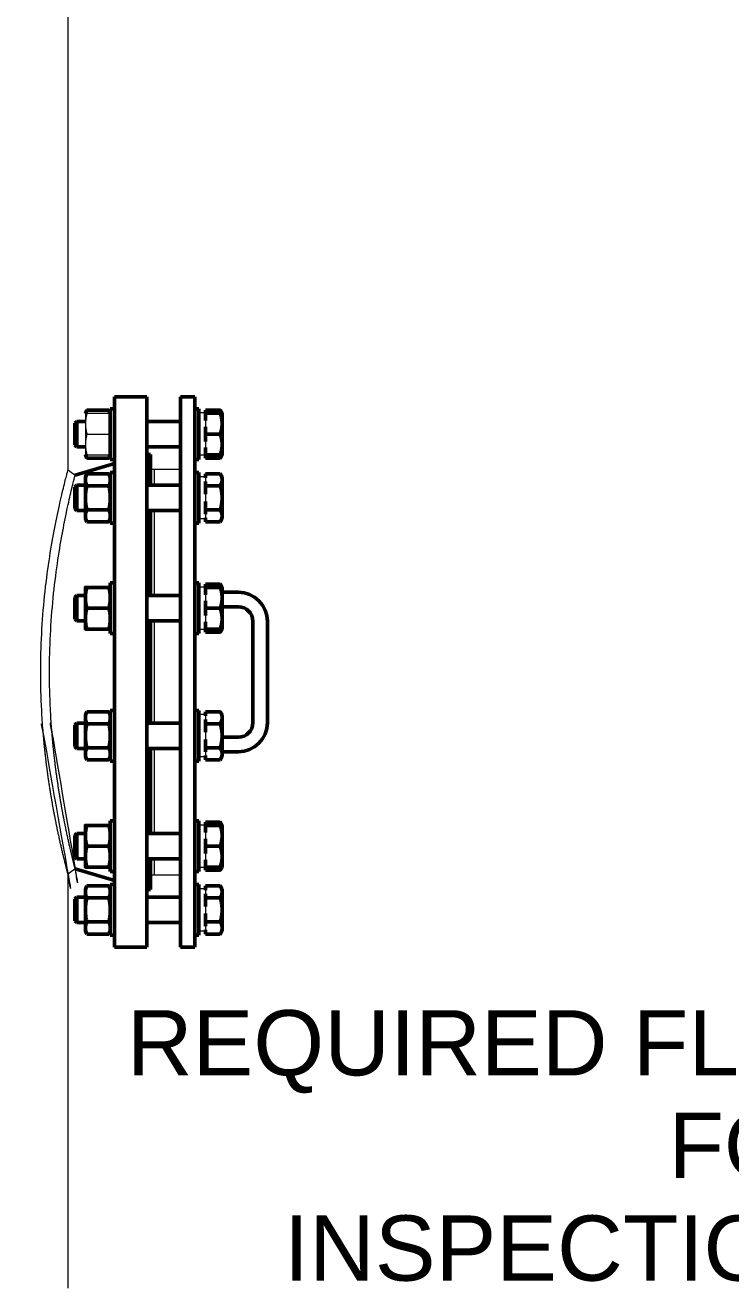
# Model space of a CAD drawing. Header units: inches. Extents: x 19 to 503, y 7 to 322.
# Drawn here: x 126.31 to 150.66, y 74.6 to 118.06 of the extents above; entities that cross this region are included whole.
import ezdxf

# ---------------------------------------------------------------- set-up
doc = ezdxf.new("R2010")
doc.units = ezdxf.units.IN
doc.header["$LTSCALE"] = 15
doc.header["$MEASUREMENT"] = 0
for name, color, linetype, lineweight in [('Dimension (ANSI)', 7, 'Continuous', 25), ('Symbol (ANSI)', 7, 'Continuous', 25), ('Visible (ANSI)', 7, 'Continuous', 50)]:
    doc.layers.add(name, color=color, linetype=linetype, lineweight=lineweight)
doc.styles.add('MEMCOR Medium', font='arial.ttf')
doc.dimstyles.new('Default (ANSI)', dxfattribs={"dimscale": 15, "dimtxt": 0.1500000059604645, "dimasz": 0.09842519462108612, "dimexe": 0.125, "dimexo": 0.0625, "dimgap": 0.03149606299212598, "dimtad": 0, "dimtih": 1, "dimtoh": 1, "dimdec": 4, "dimrnd": 1e-08, "dimzin": 3, "dimdsep": 46, "dimlunit": 5, "dimtxsty": 'MEMCOR Medium', "dimcen": 0.09, "dimdle": 0.3937007874015748, "dimclrd": 256, "dimclre": 256, "dimclrt": 256, "dimadec": 0, "dimazin": 1, "dimtfac": 0.800000011920929, "dimtofl": 0, "dimtmove": 0, "dimatfit": 3, "dimfxl": 1, "dimfrac": 1, "dimtolj": 1, "dimtzin": 4, "dimlwd": -1, "dimlwe": -1, "dimarcsym": 0})
doc.dimstyles.new('Default (ANSI)$7', dxfattribs={"dimscale": 15, "dimtxt": 0.1500000059604645, "dimasz": 0.09842519462108612, "dimexe": 0.125, "dimexo": 0.0625, "dimgap": 0.03149606299212598, "dimtad": 0, "dimtih": 1, "dimtoh": 1, "dimdec": 4, "dimrnd": 1e-08, "dimzin": 3, "dimdsep": 46, "dimlunit": 5, "dimtxsty": 'MEMCOR Medium', "dimcen": 0.09, "dimdle": 0.3937007874015748, "dimclrd": 256, "dimclre": 256, "dimclrt": 256, "dimadec": 0, "dimazin": 1, "dimtfac": 0.800000011920929, "dimtofl": 0, "dimtmove": 0, "dimatfit": 3, "dimfxl": 1, "dimfrac": 1, "dimtolj": 1, "dimtzin": 4, "dimlwd": -1, "dimlwe": -1, "dimarcsym": 0})

# ---------------------------------------------------------------- blocks, each defined once
blk = doc.blocks.new('*D19')
at = {"layer": 'Defpoints', "color": 0, "transparency": 16777216}
for p in [(76.50376917354198, 130.1237003961341), (130.5735439882424, 130.1237003961341), (130.5735439882424, 121.8160703485329)]:
    blk.add_point(p, dxfattribs=at)
at = {"layer": 'Dimension (ANSI)', "transparency": 16777216}
for p, q in [((76.50376917354198, 129.1862003961341), (76.50376917354198, 119.9410703485329)), ((130.5735439882424, 129.1862003961341), (130.5735439882424, 119.9410703485329)), ((76.50376917354198, 121.8160703485329), (68.28911254811369, 121.8160703485329)), ((129.0971660689261, 121.8160703485329), (77.98014709285827, 121.8160703485329))]:
    blk.add_line(p, q, dxfattribs=at)
for points in [[(77.98014709285827, 122.0621333350856), (77.98014709285827, 121.5700073619802), (76.50376917354198, 121.8160703485329)], [(129.0971660689261, 122.0621333350856), (129.0971660689261, 121.5700073619802), (130.5735439882424, 121.8160703485329)]]:
    blk.add_solid(points, dxfattribs=at)
at = {"layer": 'Dimension (ANSI)', "transparency": 16777216, "char_height": 2.250000089406967, "attachment_point": 5, "style": 'MEMCOR Medium'}
for s, insert in [('\\A1; 54{\\H0.8x;\\S1#16;} in', (59.29015347945332, 124.1304111044753)), ('\\A1;[1373.4 mm]', (59.29015347945332, 119.9016955043999))]:
    blk.add_mtext(s, dxfattribs=dict(at, insert=insert))

msp = doc.modelspace()

# ---------------------------------------------------------------- linework, layer by layer
at = {"layer": 'Visible (ANSI)', "linetype": 'Continuous', "lineweight": 18}
for p, q in [((127.7883635248978, 102.7164169599067), (127.7883635248978, 123.7470320572747)), ((128.3890315808969, 104.6730699195911), (128.3890315808967, 104.313569919591)), ((128.3890315808967, 104.313569919591), (128.3890315808967, 103.5945699195911)), ((128.4408988358032, 104.6730699195911), (129.1961643259903, 104.6730699195911)), ((132.5282815808969, 104.6835699195911), (132.3092815808969, 104.6835699195911)), ((132.5282815808969, 104.6835699195911), (132.5282815808968, 104.6728199195911)), ((132.5282815808967, 104.4215028467644), (132.5282815808966, 104.2053869924177)), ((128.440898835803, 103.9540699195911), (129.1961643259902, 103.9540699195911)), ((128.3890315808967, 103.5945699195911), (128.3890315808969, 103.2350699195911)), ((132.5282815808967, 103.7027528467644), (132.5282815808967, 103.4866369924177)), ((128.4408988358032, 103.2350699195911), (129.1961643259903, 103.2350699195911)), ((132.5282815808969, 103.2245699195911), (132.3092815808969, 103.2245699195911)), ((132.5282815808968, 103.2353199195911), (132.5282815808969, 103.2245699195911)), ((130.6386565808975, 102.7437003961341), (130.7686565808975, 102.7437003961341)), ((130.7686565808967, 102.1916080362197), (130.7686565808975, 102.7437003961341)), ((130.7686565808967, 102.1916080362197), (130.7686565808975, 102.7437003961341)), ((130.7686565808975, 102.7437003961341), (131.6686565808975, 102.7437003961341)), ((132.5282815808957, 102.4836080362196), (132.3092815808957, 102.4836080362196)), ((132.5282815808957, 102.4389510685313), (132.5282815808956, 102.3141765218481)), ((132.5282815808955, 101.8788825829029), (132.5282815808955, 101.6293334895364)), ((130.7686565808956, 98.38116227950549), (130.7686565808963, 101.3166080362197)), ((130.7686565808956, 98.38116227950552), (130.7686565808963, 101.3166080362197)), ((132.5282815808957, 101.0246080362197), (132.3092815808957, 101.0246080362197)), ((132.5282815808956, 101.1940395505912), (132.5282815808957, 101.069265003908)), ((132.5282815808951, 98.67316227950548), (132.3092815808951, 98.67316227950548)), ((132.5282815808951, 98.67316227950548), (132.5282815808951, 98.66241227950547)), ((132.5282815808949, 98.41109520667882), (132.5282815808949, 98.19497935233215)), ((130.7686565808955, 93.9812385127627), (130.7686565808955, 97.5061622795055)), ((130.7686565808955, 93.9812385127627), (130.7686565808955, 97.5061622795055)), ((132.5282815808949, 97.69234520667884), (132.5282815808949, 97.47622935233215)), ((132.5282815808951, 97.2141622795055), (132.3092815808951, 97.2141622795055)), ((132.5282815808951, 97.2249122795055), (132.5282815808951, 97.2141622795055)), ((132.5282815808951, 94.27323851276269), (132.3092815808951, 94.27323851276269)), ((132.528281580895, 94.22858154507435), (132.5282815808949, 94.10380699839116)), ((132.5282815808949, 93.66851305944589), (132.5282815808949, 93.4189639660795)), ((130.7686565808963, 90.17079275604854), (130.7686565808956, 93.1062385127627)), ((130.7686565808963, 90.17079275604854), (130.7686565808956, 93.10623851276272)), ((132.5282815808951, 92.81423851276271), (132.3092815808951, 92.81423851276271)), ((132.528281580895, 92.98367002713424), (132.528281580895, 92.85889548045103)), ((132.5282815808957, 90.46279275604853), (132.3092815808957, 90.46279275604853)), ((132.5282815808957, 90.46279275604853), (132.5282815808957, 90.45204275604853)), ((132.5282815808956, 90.20072568322188), (132.5282815808955, 89.9846098288752)), ((130.7686565808975, 88.74370039613409), (130.7686565808967, 89.29579275604853)), ((130.7686565808975, 88.7437003961341), (130.7686565808967, 89.29579275604853)), ((132.5282815808955, 89.48197568322188), (132.5282815808956, 89.2658598288752)), ((127.7883635248978, 74.48751712508137), (127.7883635248978, 88.77098383236151)), ((130.6386565808975, 88.74370039613412), (130.7686565808975, 88.74370039613412)), ((130.7686565808975, 88.74370039613412), (131.6686565808975, 88.74370039613412)), ((132.5282815808957, 89.00379275604854), (132.3092815808957, 89.00379275604854)), ((132.5282815808957, 89.01454275604854), (132.5282815808957, 89.00379275604853)), ((132.5282815808969, 88.26283087267714), (132.4645329207089, 88.26283087267714)), ((132.5282815808968, 88.21817390498882), (132.5282815808967, 88.0933993583056)), ((132.5282815808966, 87.65810541936035), (132.5282815808966, 87.40855632599394)), ((132.5282815808967, 86.97326238704869), (132.5282815808968, 86.84848784036548)), ((132.5282815808969, 86.80383087267715), (132.3092815808969, 86.80383087267715))]:
    msp.add_line(p, q, dxfattribs=at)
at = {"layer": 'Visible (ANSI)'}
for p, q in [((129.3886565808975, 86.2437003961341), (129.3886565808975, 105.2437003961341)), ((129.3886565808975, 105.2437003961341), (130.5136565808975, 105.2437003961341)), ((130.5136565808975, 86.2437003961341), (130.5136565808975, 105.2437003961341)), ((131.6686565808975, 105.243700396134), (131.6686565808975, 86.24370039613423)), ((132.1686565808975, 105.243700396134), (131.6686565808975, 105.243700396134)), ((132.1686565808975, 86.24370039613423), (132.1686565808975, 105.243700396134)), ((128.3890315808982, 104.6730699195911), (128.4408988358046, 104.7842996066858)), ((128.4408988358046, 104.7842996066858), (129.1961643259917, 104.7842996066858)), ((129.2480315808982, 104.6730699195911), (129.1961643259917, 104.7842996066858)), ((129.2480315808969, 104.829069919591), (129.2480315808969, 103.0790699195911)), ((129.3886565808968, 104.829069919591), (129.2480315808968, 104.829069919591)), ((132.3092815808969, 104.829069919591), (132.1686565808969, 104.829069919591)), ((132.3092815808969, 103.0790699195911), (132.3092815808969, 104.829069919591)), ((132.5282815808981, 104.6835699195911), (132.5282815808982, 104.7840109315512)), ((132.5282815808982, 104.7840109315512), (133.0422104202115, 104.7840109315512)), ((133.1064065808982, 104.6728199195911), (133.0422104202115, 104.7840109315512)), ((128.0282815808969, 104.3254199195911), (128.0944355179047, 104.3915699195911)), ((128.0282815808969, 103.5827199195911), (128.0282815808969, 104.3254199195911)), ((128.0944355179047, 104.3915699195911), (128.0944355179047, 103.5165699195911)), ((128.3890315808969, 104.3915699195911), (128.0944355179047, 104.3915699195911)), ((131.6686565808969, 104.3915699195911), (130.5136565808968, 104.3915699195911)), ((132.5282815808967, 104.4215028467644), (132.5282815808967, 104.6728199195911)), ((132.5282815808967, 104.672819919591), (133.0422104202101, 104.672819919591)), ((133.1064065808967, 104.313444919591), (133.1064065808969, 104.6728199195911)), ((133.1064065808967, 103.5946949195911), (133.1064065808967, 104.313444919591)), ((132.5282815808966, 103.9540699195911), (132.5282815808966, 104.2053869924177)), ((132.5282815808966, 103.7027528467644), (132.5282815808966, 103.9540699195911)), ((132.5282815808966, 103.9540699195911), (133.04221042021, 103.9540699195911)), ((128.0282815808969, 103.5827199195911), (128.0944355179047, 103.5165699195911)), ((128.3890315808969, 103.5165699195911), (128.0944355179047, 103.5165699195911)), ((131.6686565808969, 103.5165699195911), (130.5136565808968, 103.5165699195911)), ((132.5282815808967, 103.2353199195911), (132.5282815808967, 103.4866369924177)), ((133.1064065808969, 103.2353199195911), (133.1064065808967, 103.5946949195911)), ((128.3890315808982, 103.2350699195911), (128.4408988358046, 103.1238402324964)), ((128.4408988358046, 103.1238402324964), (129.1961643259917, 103.1238402324964)), ((129.2480315808982, 103.2350699195911), (129.1961643259917, 103.1238402324964)), ((129.3886565808968, 103.0790699195911), (129.2480315808968, 103.0790699195911)), ((130.5136565808975, 103.2437003961341), (130.6386565808975, 103.2437003961341)), ((130.6386565808964, 102.1916080362197), (130.6386565808975, 103.2437003961341)), ((132.3092815808969, 103.0790699195911), (132.1686565808969, 103.0790699195911)), ((132.5282815808967, 103.2353199195911), (133.0422104202101, 103.2353199195911)), ((132.5282815808982, 103.124128907631), (132.5282815808981, 103.2245699195911)), ((132.5282815808982, 103.124128907631), (133.0422104202115, 103.124128907631)), ((133.1064065808982, 103.2353199195911), (133.0422104202115, 103.124128907631)), ((128.0347154117641, 102.5324414678273), (129.3886565808975, 102.9337003961341)), ((128.3890315808957, 102.4731080362197), (128.4408988358022, 102.5843377233143)), ((128.4408988358022, 102.5843377233143), (129.1961643259893, 102.5843377233143)), ((129.2480315808957, 102.4731080362197), (129.1961643259893, 102.5843377233143)), ((129.2480315808957, 102.6291080362196), (129.2480315808957, 100.8791080362197)), ((129.3886565808957, 102.6291080362196), (129.2480315808957, 102.6291080362196)), ((132.3092815808957, 102.6291080362196), (132.1686565808957, 102.6291080362196)), ((132.3092815808957, 100.8791080362197), (132.3092815808957, 102.6291080362196)), ((132.5282815808957, 102.4389510685313), (132.5282815808957, 102.5840490481798)), ((132.5282815808957, 102.5840490481797), (133.0422104202091, 102.5840490481797)), ((133.1064065808957, 102.4728580362197), (133.0422104202091, 102.5840490481798)), ((128.0282815808957, 102.1254580362197), (128.0944355179036, 102.1916080362197)), ((128.0944355179036, 102.1916080362197), (128.0944355179036, 101.3166080362196)), ((128.3890315808957, 102.1916080362197), (128.0944355179036, 102.1916080362197)), ((128.3890315808957, 102.4731080362197), (128.3890315808956, 102.3767803015407)), ((128.3890315808956, 102.3767803015407), (128.3890315808955, 101.7541080362197)), ((128.440898835802, 102.169222879767), (129.1961643259891, 102.169222879767)), ((131.6686565808957, 102.1916080362197), (130.5136565808957, 102.1916080362197)), ((132.5282815808955, 102.1690785421997), (132.5282815808956, 102.3141765218481)), ((132.5282815808955, 101.8788825829029), (132.5282815808955, 102.1690785421997)), ((132.5282815808955, 102.1690785421997), (133.0422104202089, 102.1690785421997)), ((133.1064065808956, 102.3765637951897), (133.1064065808957, 102.4728580362197)), ((133.1064065808955, 101.7541080362197), (133.1064065808956, 102.3765637951897)), ((128.0282815808957, 101.3827580362197), (128.0282815808957, 102.1254580362197)), ((128.3890315808955, 101.7541080362197), (128.3890315808956, 101.1314357708986)), ((133.1064065808956, 101.1316522772496), (133.1064065808955, 101.7541080362197)), ((128.0282815808957, 101.3827580362197), (128.0944355179036, 101.3166080362196)), ((128.3890315808957, 101.3166080362196), (128.0944355179036, 101.3166080362196)), ((128.440898835802, 101.3389931926723), (129.1961643259891, 101.3389931926723)), ((131.6686565808957, 101.3166080362196), (130.5136565808957, 101.3166080362196)), ((130.6386565808954, 98.38116227950549), (130.638656580896, 101.3166080362196)), ((132.5282815808955, 101.3391375302396), (132.5282815808955, 101.6293334895364)), ((132.5282815808956, 101.1940395505912), (132.5282815808955, 101.3391375302396)), ((132.5282815808955, 101.3391375302396), (133.0422104202089, 101.3391375302396)), ((128.3890315808956, 101.1314357708986), (128.3890315808957, 101.0351080362197)), ((128.3890315808957, 101.0351080362197), (128.4408988358022, 100.923878349125)), ((128.4408988358022, 100.923878349125), (129.1961643259893, 100.923878349125)), ((129.2480315808957, 101.0351080362197), (129.1961643259893, 100.923878349125)), ((129.3886565808957, 100.8791080362197), (129.2480315808957, 100.8791080362197)), ((132.3092815808957, 100.8791080362197), (132.1686565808957, 100.8791080362197)), ((132.5282815808957, 100.9241670242596), (132.5282815808957, 101.069265003908)), ((132.5282815808957, 100.9241670242596), (133.0422104202091, 100.9241670242596)), ((133.1064065808957, 101.0353580362196), (133.0422104202091, 100.9241670242596)), ((133.1064065808957, 101.0353580362196), (133.1064065808956, 101.1316522772496)), ((128.3890315808951, 98.6626622795055), (128.3890315808949, 98.30316227950549)), ((128.4408988358014, 98.6626622795055), (129.1961643259885, 98.6626622795055)), ((129.2480315808951, 98.81866227950547), (129.2480315808951, 97.0686622795055)), ((129.3886565808951, 98.81866227950547), (129.2480315808951, 98.81866227950547)), ((132.3092815808951, 98.81866227950547), (132.1686565808951, 98.81866227950547)), ((132.3092815808951, 97.0686622795055), (132.3092815808951, 98.81866227950547)), ((132.5282815808999, 98.67316227950548), (132.5282815808999, 98.77360329146556)), ((132.5282815808999, 98.77360329146558), (133.0422104202133, 98.77360329146558)), ((132.5282815808949, 98.41109520667882), (132.528281580895, 98.66241227950547)), ((132.528281580895, 98.66241227950547), (133.0422104202083, 98.66241227950547)), ((133.1064065808999, 98.66241227950549), (133.0422104202133, 98.77360329146558)), ((133.1064065808949, 98.30303727950547), (133.1064065808951, 98.66241227950549)), ((128.0282815808951, 98.31501227950548), (128.094435517903, 98.38116227950549)), ((128.0282815808951, 97.5723122795055), (128.0282815808951, 98.31501227950548)), ((128.094435517903, 98.38116227950549), (128.094435517903, 97.50616227950549)), ((128.3890315808951, 98.38116227950549), (128.094435517903, 98.38116227950549)), ((128.3890315808949, 98.30316227950549), (128.3890315808949, 97.58416227950549)), ((131.6686565808951, 98.38116227950549), (130.5136565808951, 98.38116227950549)), ((133.106406580896, 98.49370039613406), (133.6686565808961, 98.49370039613406)), ((133.1064065808949, 97.5842872795055), (133.1064065808949, 98.30303727950547)), ((128.4408988358013, 97.94366227950549), (129.1961643259884, 97.94366227950549)), ((132.5282815808948, 97.94366227950549), (132.5282815808949, 98.19497935233215)), ((132.5282815808949, 97.69234520667882), (132.5282815808948, 97.94366227950549)), ((132.5282815808948, 97.94366227950549), (133.0422104202082, 97.94366227950549)), ((133.106406580896, 97.99370039613409), (133.6686565808961, 97.99370039613409)), ((128.0282815808951, 97.5723122795055), (128.094435517903, 97.50616227950549)), ((128.3890315808951, 97.50616227950549), (128.094435517903, 97.50616227950549)), ((128.3890315808949, 97.58416227950549), (128.3890315808951, 97.22466227950548)), ((131.6686565808951, 97.50616227950549), (130.5136565808951, 97.50616227950549)), ((130.6386565808953, 93.9812385127627), (130.6386565808953, 97.5061622795055)), ((132.528281580895, 97.22491227950549), (132.5282815808949, 97.47622935233215)), ((133.1064065808951, 97.22491227950549), (133.1064065808949, 97.5842872795055)), ((134.168656580896, 97.49370039613409), (134.168656580896, 93.99370039613413)), ((134.6686565808961, 97.49370039613409), (134.6686565808961, 93.99370039613413)), ((128.4408988358014, 97.22466227950548), (129.1961643259885, 97.22466227950548)), ((129.3886565808951, 97.0686622795055), (129.2480315808951, 97.0686622795055)), ((132.3092815808951, 97.0686622795055), (132.1686565808951, 97.0686622795055)), ((132.528281580895, 97.22491227950549), (133.0422104202083, 97.22491227950549)), ((132.5282815808999, 97.1137212675454), (132.5282815808999, 97.21416227950547)), ((132.5282815808999, 97.1137212675454), (133.0422104202133, 97.11372126754542)), ((133.1064065808999, 97.22491227950549), (133.0422104202133, 97.11372126754542)), ((128.3890315808951, 94.26273851276271), (128.4408988358015, 94.37396819985737)), ((128.4408988358015, 94.37396819985737), (129.1961643259886, 94.37396819985737)), ((129.2480315808951, 94.26273851276271), (129.1961643259886, 94.37396819985737)), ((129.2480315808951, 94.4187385127627), (129.2480315808951, 92.6687385127627)), ((129.3886565808951, 94.4187385127627), (129.2480315808951, 94.4187385127627)), ((132.3092815808951, 94.4187385127627), (132.1686565808951, 94.4187385127627)), ((132.3092815808951, 92.6687385127627), (132.3092815808951, 94.4187385127627)), ((132.528281580895, 94.22858154507435), (132.5282815808951, 94.37367952472277)), ((132.5282815808951, 94.37367952472277), (133.0422104202085, 94.37367952472277)), ((133.1064065808951, 94.26248851276269), (133.0422104202085, 94.37367952472277)), ((128.0282815808951, 93.9150885127627), (128.094435517903, 93.98123851276269)), ((128.0282815808951, 93.1723885127627), (128.0282815808951, 93.9150885127627)), ((128.094435517903, 93.98123851276269), (128.094435517903, 93.1062385127627)), ((128.3890315808951, 93.98123851276269), (128.094435517903, 93.98123851276269)), ((128.3890315808951, 94.2627385127627), (128.389031580895, 94.1664107780837)), ((128.389031580895, 94.1664107780837), (128.3890315808949, 93.5437385127627)), ((128.4408988358013, 93.95885335631004), (129.1961643259884, 93.95885335631004)), ((131.6686565808951, 93.98123851276269), (130.5136565808951, 93.98123851276269)), ((132.5282815808949, 93.95870901874274), (132.5282815808949, 94.10380699839116)), ((132.5282815808949, 93.66851305944589), (132.5282815808949, 93.95870901874274)), ((132.5282815808949, 93.95870901874274), (133.0422104202082, 93.95870901874274)), ((133.106406580895, 94.16619427173276), (133.1064065808951, 94.26248851276269)), ((133.1064065808949, 93.5437385127627), (133.106406580895, 94.16619427173276)), ((128.3890315808949, 93.5437385127627), (128.389031580895, 92.9210662474417)), ((133.106406580895, 92.92128275379264), (133.1064065808949, 93.5437385127627)), ((133.6686565808961, 93.49370039613413), (133.106406580896, 93.49370039613413)), ((128.0282815808951, 93.1723885127627), (128.094435517903, 93.1062385127627)), ((128.3890315808951, 93.1062385127627), (128.094435517903, 93.1062385127627)), ((128.4408988358013, 93.12862366921536), (129.1961643259884, 93.12862366921536)), ((131.6686565808951, 93.1062385127627), (130.5136565808951, 93.1062385127627)), ((130.638656580896, 90.17079275604853), (130.6386565808954, 93.1062385127627)), ((132.5282815808949, 93.12876800678265), (132.5282815808949, 93.4189639660795)), ((132.5282815808949, 92.98367002713424), (132.5282815808949, 93.12876800678265)), ((132.5282815808949, 93.12876800678265), (133.0422104202082, 93.12876800678265)), ((128.389031580895, 92.9210662474417), (128.3890315808951, 92.8247385127627)), ((128.3890315808951, 92.8247385127627), (128.4408988358015, 92.71350882566801)), ((128.4408988358015, 92.71350882566801), (129.1961643259886, 92.71350882566801)), ((129.2480315808951, 92.82473851276269), (129.1961643259886, 92.71350882566801)), ((129.3886565808951, 92.6687385127627), (129.2480315808951, 92.6687385127627)), ((132.3092815808951, 92.6687385127627), (132.1686565808951, 92.6687385127627)), ((132.5282815808951, 92.71379750080261), (132.528281580895, 92.85889548045104)), ((132.5282815808951, 92.71379750080261), (133.0422104202085, 92.71379750080261)), ((133.1064065808951, 92.8249885127627), (133.0422104202085, 92.71379750080261)), ((133.668656580896, 92.99370039613413), (133.106406580896, 92.99370039613413)), ((133.1064065808951, 92.8249885127627), (133.106406580895, 92.92128275379264)), ((128.3890315808957, 90.45229275604851), (128.3890315808955, 90.09279275604852)), ((128.440898835802, 90.45229275604851), (129.1961643259892, 90.45229275604851)), ((129.2480315808957, 90.60829275604851), (129.2480315808957, 88.85829275604853)), ((129.3886565808957, 90.60829275604851), (129.2480315808957, 90.60829275604851)), ((132.3092815808957, 90.60829275604851), (132.1686565808957, 90.60829275604851)), ((132.3092815808957, 88.85829275604853), (132.3092815808957, 90.60829275604853)), ((132.5282815808993, 90.46279275604853), (132.5282815808993, 90.56323376800862)), ((132.5282815808993, 90.56323376800862), (133.0422104202127, 90.56323376800862)), ((132.5282815808956, 90.20072568322188), (132.5282815808956, 90.45204275604853)), ((132.5282815808956, 90.45204275604853), (133.042210420209, 90.45204275604853)), ((133.1064065808993, 90.45204275604853), (133.0422104202127, 90.56323376800862)), ((133.1064065808955, 90.09266775604853), (133.1064065808957, 90.45204275604853)), ((128.0282815808957, 90.10464275604853), (128.0944355179036, 90.17079275604853)), ((128.0282815808957, 89.36194275604853), (128.0282815808957, 90.10464275604853)), ((128.0944355179036, 90.17079275604853), (128.0944355179036, 89.29579275604854)), ((128.3890315808957, 90.17079275604853), (128.0944355179036, 90.17079275604853)), ((128.3890315808956, 90.09279275604852), (128.3890315808955, 89.37379275604852)), ((131.6686565808957, 90.17079275604853), (130.5136565808957, 90.17079275604853)), ((132.5282815808955, 89.73329275604853), (132.5282815808955, 89.9846098288752)), ((133.1064065808956, 89.37391775604853), (133.1064065808955, 90.09266775604853)), ((128.4408988358019, 89.73329275604853), (129.196164325989, 89.73329275604853)), ((132.5282815808955, 89.48197568322188), (132.5282815808955, 89.73329275604853)), ((132.5282815808955, 89.73329275604853), (133.0422104202089, 89.73329275604853)), ((128.0282815808957, 89.36194275604853), (128.0944355179036, 89.29579275604854)), ((128.3890315808957, 89.29579275604854), (128.0944355179036, 89.29579275604854)), ((128.3890315808955, 89.37379275604852), (128.3890315808957, 89.01429275604853)), ((131.6686565808957, 89.29579275604854), (130.5136565808957, 89.29579275604854)), ((130.6386565808975, 88.2437003961341), (130.6386565808964, 89.29579275604854)), ((132.5282815808956, 89.01454275604854), (132.5282815808956, 89.2658598288752)), ((133.1064065808957, 89.01454275604854), (133.1064065808955, 89.37391775604853)), ((128.0347154117641, 88.95495932444092), (129.3886565808975, 88.5537003961341)), ((128.440898835802, 89.01429275604853), (129.1961643259892, 89.01429275604853)), ((129.3886565808957, 88.85829275604853), (129.2480315808957, 88.85829275604853)), ((132.3092815808957, 88.85829275604853), (132.1686565808957, 88.85829275604853)), ((132.5282815808956, 89.01454275604854), (133.042210420209, 89.01454275604854)), ((132.5282815808993, 88.90335174408845), (132.5282815808993, 89.00379275604853)), ((132.5282815808993, 88.90335174408845), (133.0422104202127, 88.90335174408845)), ((133.1064065808993, 89.01454275604854), (133.0422104202127, 88.90335174408845)), ((128.3890315808969, 88.25233087267712), (128.4408988358033, 88.36356055977181)), ((128.3890315808969, 88.25233087267713), (128.3890315808968, 88.15600313799813)), ((128.4408988358033, 88.36356055977181), (129.1961643259904, 88.36356055977181)), ((129.2480315808969, 88.25233087267713), (129.1961643259904, 88.36356055977181)), ((129.2480315808969, 88.40833087267713), (129.2480315808969, 86.65833087267713)), ((129.3886565808969, 88.40833087267713), (129.2480315808969, 88.40833087267713)), ((130.5136565808975, 88.2437003961341), (130.6386565808975, 88.2437003961341)), ((132.3092815808969, 88.40833087267714), (132.1686565808969, 88.40833087267714)), ((132.3092815808969, 86.65833087267714), (132.3092815808969, 88.40833087267714)), ((132.5282815808968, 88.21817390498882), (132.5282815808969, 88.36327188463723)), ((132.5282815808969, 88.36327188463723), (133.0422104202102, 88.36327188463723)), ((133.1064065808969, 88.25208087267714), (133.0422104202102, 88.36327188463723)), ((133.1064065808968, 88.1557866316472), (133.1064065808969, 88.25208087267714)), ((128.0282815808969, 87.90468087267715), (128.0944355179047, 87.97083087267714)), ((128.0282815808969, 87.16198087267715), (128.0282815808969, 87.90468087267715)), ((128.0944355179047, 87.97083087267714), (128.0944355179047, 87.09583087267715)), ((128.3890315808969, 87.97083087267714), (128.0944355179047, 87.97083087267714)), ((128.3890315808968, 88.15600313799813), (128.3890315808967, 87.53333087267713)), ((128.4408988358031, 87.94844571622447), (129.1961643259902, 87.94844571622447)), ((131.6686565808969, 87.97083087267714), (130.5136565808968, 87.97083087267714)), ((132.5282815808966, 87.94830137865718), (132.5282815808967, 88.0933993583056)), ((132.5282815808966, 87.65810541936035), (132.5282815808966, 87.94830137865718)), ((132.5282815808966, 87.94830137865718), (133.04221042021, 87.94830137865718)), ((133.1064065808966, 87.53333087267714), (133.1064065808968, 88.1557866316472)), ((128.3890315808966, 87.53333087267713), (128.3890315808968, 86.91065860735613)), ((132.5282815808966, 87.1183603666971), (132.5282815808966, 87.40855632599394)), ((133.1064065808968, 86.91087511370709), (133.1064065808966, 87.53333087267714)), ((128.0282815808969, 87.16198087267715), (128.0944355179047, 87.09583087267715)), ((128.3890315808969, 87.09583087267715), (128.0944355179047, 87.09583087267715)), ((128.4408988358031, 87.11821602912978), (129.1961643259902, 87.11821602912978)), ((131.6686565808969, 87.09583087267715), (130.5136565808968, 87.09583087267715)), ((132.5282815808967, 86.97326238704869), (132.5282815808966, 87.1183603666971)), ((132.5282815808966, 87.1183603666971), (133.04221042021, 87.1183603666971)), ((128.3890315808968, 86.91065860735613), (128.3890315808969, 86.81433087267713)), ((128.3890315808969, 86.81433087267713), (128.4408988358033, 86.70310118558244)), ((128.4408988358033, 86.70310118558244), (129.1961643259904, 86.70310118558244)), ((129.2480315808969, 86.81433087267712), (129.1961643259904, 86.70310118558244)), ((129.3886565808969, 86.65833087267713), (129.2480315808969, 86.65833087267713)), ((132.3092815808969, 86.65833087267714), (132.1686565808969, 86.65833087267714)), ((132.5282815808969, 86.70338986071707), (132.5282815808968, 86.84848784036548)), ((132.5282815808969, 86.70338986071707), (133.0422104202102, 86.70338986071707)), ((133.1064065808969, 86.81458087267715), (133.0422104202102, 86.70338986071707)), ((133.1064065808969, 86.81458087267715), (133.1064065808968, 86.91087511370708)), ((129.3886565808975, 86.2437003961341), (130.5136565808975, 86.2437003961341)), ((132.1686565808975, 86.24370039613423), (131.6686565808975, 86.24370039613423))]:
    msp.add_line(p, q, dxfattribs=at)
for centre, radius, start, end in [((133.6686565808961, 97.49370039613409), 0.9999999999999996, 0, 90), ((133.6686565808961, 97.49370039613409), 0.4999999999999998, 0, 90), ((133.6686565808961, 93.99370039613412), 0.9999999999999974, 270, 0), ((133.6686565808961, 93.99370039613412), 0.4999999999999977, 270, 0)]:
    msp.add_arc(centre, radius, start, end, dxfattribs=at)
at = {"layer": 'Visible (ANSI)', "linetype": 'Continuous', "lineweight": 18}
msp.add_ellipse((132.4645329207089, 87.53333087267714), major_axis=(-4.137200087411331, -3.3294373440119e-15), ratio=0.1763269807084549, start_param=4.712388980384684, end_param=4.749923495653253, dxfattribs=at)
at = {"layer": 'Visible (ANSI)'}
for points, weights in [([(128.4408988358046, 104.7842996066858), (128.4135509892951, 104.7256519605852), (128.4008588095595, 104.6730699195911)], [1, 1.019659563749201, 1.0189529053204]), ([(129.2362043522367, 104.6730699195911), (129.2235121725012, 104.7256519605852), (129.1961643259917, 104.7842996066858)], [1.018952905320398, 1.019659563749199, 1]), ([(133.0917680064643, 104.672819919591), (133.0760588810973, 104.7253836775389), (133.0422104202115, 104.7840109315512)], [1.023854694084884, 1.027216582859178, 1.010018749357402]), ([(133.0422104202101, 104.6728199195911), (133.1064065808968, 104.6728199195911), (133.1064065808969, 104.6728199195911)], [1.010018749357402, 1.043141395740174, 1]), ([(133.1064065808967, 104.313444919591), (133.1064065808967, 104.4802314375312), (133.0422104202101, 104.6728199195911)], [1, 1.043141395740174, 1.010018749357402]), ([(133.04221042021, 103.9540699195911), (133.1064065808966, 104.1466584016509), (133.1064065808967, 104.313444919591)], [1.010018749357404, 1.043141395740182, 1]), ([(133.1064065808967, 103.5946949195911), (133.1064065808966, 103.7614814375312), (133.04221042021, 103.9540699195911)], [1, 1.043141395740166, 1.010018749357401]), ([(133.0422104202101, 103.2353199195911), (133.1064065808967, 103.4279084016509), (133.1064065808967, 103.5946949195911)], [1.010018749357404, 1.043141395740184, 1]), ([(128.4008588095595, 103.2350699195911), (128.4135509892951, 103.1824878785969), (128.4408988358046, 103.1238402324964)], [1.018952905320409, 1.01965956374921, 1]), ([(129.1961643259917, 103.1238402324964), (129.2235121725012, 103.1824878785969), (129.2362043522367, 103.2350699195911)], [1, 1.019659563749194, 1.018952905320394]), ([(133.0422104202115, 103.124128907631), (133.0760588810973, 103.1827561616432), (133.0917680064643, 103.2353199195911)], [1.010018749357404, 1.027216582859183, 1.02385469408489]), ([(133.1064065808969, 103.2353199195911), (133.1064065808968, 103.2353199195911), (133.0422104202101, 103.2353199195911)], [1, 1.043141395740166, 1.010018749357401]), ([(128.4408988358022, 102.5843377233143), (128.3890315808957, 102.4731080362197), (128.3890315808956, 102.3767803015407)], [1, 1.037954849302018, 1]), ([(129.2480315808956, 102.3767803015407), (129.2480315808957, 102.4731080362197), (129.1961643259893, 102.5843377233143)], [1, 1.03795484930202, 1]), ([(133.1064065808956, 102.3765637951897), (133.1064065808957, 102.4728580362196), (133.0422104202091, 102.5840490481798)], [1, 1.043141395740171, 1.010018749357402]), ([(128.3890315808956, 102.3767803015407), (128.3890315808956, 102.2804525668617), (128.440898835802, 102.169222879767)], [1, 1.037954849302038, 1]), ([(128.440898835802, 102.169222879767), (128.3890315808955, 101.9467635055776), (128.3890315808955, 101.7541080362197)], [1, 1.037954849302034, 1]), ([(129.1961643259891, 102.169222879767), (129.2480315808956, 102.2804525668617), (129.2480315808956, 102.3767803015407)], [1, 1.037954849302043, 1]), ([(129.2480315808955, 101.7541080362197), (129.2480315808955, 101.9467635055776), (129.1961643259891, 102.169222879767)], [1, 1.03795484930203, 1]), ([(133.0422104202089, 102.1690785421997), (133.1064065808956, 102.2802695541598), (133.1064065808956, 102.3765637951897)], [1.010018749357402, 1.043141395740174, 1]), ([(133.1064065808955, 101.7541080362197), (133.1064065808955, 101.9466965182795), (133.0422104202089, 102.1690785421997)], [1, 1.043141395740174, 1.010018749357402]), ([(128.3890315808955, 101.7541080362197), (128.3890315808955, 101.5614525668617), (128.440898835802, 101.3389931926723)], [1, 1.037954849302041, 1]), ([(129.1961643259891, 101.3389931926723), (129.2480315808955, 101.5614525668617), (129.2480315808955, 101.7541080362197)], [1, 1.037954849302041, 1]), ([(133.0422104202089, 101.3391375302396), (133.1064065808955, 101.5615195541598), (133.1064065808955, 101.7541080362197)], [1.010018749357404, 1.043141395740182, 1]), ([(128.440898835802, 101.3389931926723), (128.3890315808956, 101.2277635055776), (128.3890315808956, 101.1314357708986)], [1, 1.037954849302045, 1]), ([(129.2480315808956, 101.1314357708986), (129.2480315808956, 101.2277635055776), (129.1961643259891, 101.3389931926723)], [1, 1.037954849302038, 1]), ([(133.1064065808956, 101.1316522772496), (133.1064065808956, 101.2279465182795), (133.0422104202089, 101.3391375302396)], [1, 1.043141395740166, 1.010018749357401]), ([(128.3890315808956, 101.1314357708986), (128.3890315808957, 101.0351080362197), (128.4408988358022, 100.923878349125)], [1, 1.037954849302045, 1]), ([(129.1961643259893, 100.923878349125), (129.2480315808957, 101.0351080362197), (129.2480315808956, 101.1314357708986)], [1, 1.037954849302038, 1]), ([(133.0422104202091, 100.9241670242596), (133.1064065808957, 101.0353580362196), (133.1064065808956, 101.1316522772496)], [1.010018749357404, 1.043141395740184, 1]), ([(128.3890315808951, 98.6626622795055), (128.389031580895, 98.6626622795055), (128.4408988358014, 98.6626622795055)], [1, 1.037954849302033, 1]), ([(128.4408988358014, 98.6626622795055), (128.3890315808949, 98.47000681014752), (128.3890315808949, 98.30316227950549)], [1, 1.037954849302018, 1]), ([(129.2480315808949, 98.30316227950549), (129.2480315808949, 98.47000681014752), (129.1961643259885, 98.6626622795055)], [1, 1.03795484930202, 1]), ([(129.1961643259885, 98.6626622795055), (129.248031580895, 98.6626622795055), (129.2480315808951, 98.6626622795055)], [1, 1.037954849302061, 1]), ([(133.0917680064661, 98.66241227950547), (133.0760588810991, 98.71497603745338), (133.0422104202133, 98.77360329146558)], [1.02385469408488, 1.027216582859173, 1.010018749357401]), ([(133.0422104202083, 98.66241227950547), (133.106406580895, 98.66241227950549), (133.1064065808951, 98.66241227950549)], [1.010018749357401, 1.043141395740167, 1]), ([(133.1064065808949, 98.30303727950547), (133.1064065808949, 98.46982379744563), (133.0422104202083, 98.66241227950549)], [1, 1.043141395740171, 1.010018749357402]), ([(128.3890315808949, 98.30316227950549), (128.3890315808949, 98.13631774886346), (128.4408988358013, 97.94366227950549)], [1, 1.037954849302038, 1]), ([(129.1961643259884, 97.94366227950549), (129.2480315808949, 98.13631774886346), (129.2480315808949, 98.30316227950549)], [1, 1.037954849302043, 1]), ([(133.0422104202082, 97.94366227950549), (133.1064065808949, 98.13625076156536), (133.1064065808949, 98.30303727950547)], [1.010018749357402, 1.043141395740174, 1]), ([(128.4408988358013, 97.94366227950549), (128.3890315808949, 97.75100681014752), (128.3890315808949, 97.58416227950549)], [1, 1.037954849302034, 1]), ([(129.2480315808949, 97.58416227950549), (129.2480315808949, 97.75100681014752), (129.1961643259884, 97.94366227950549)], [1, 1.03795484930203, 1]), ([(133.1064065808949, 97.5842872795055), (133.1064065808949, 97.75107379744561), (133.0422104202082, 97.94366227950549)], [1, 1.043141395740174, 1.010018749357402]), ([(128.3890315808949, 97.58416227950549), (128.3890315808949, 97.41731774886345), (128.4408988358014, 97.22466227950548)], [1, 1.037954849302041, 1]), ([(129.1961643259885, 97.22466227950548), (129.2480315808949, 97.41731774886345), (129.2480315808949, 97.58416227950549)], [1, 1.037954849302041, 1]), ([(133.0422104202083, 97.22491227950549), (133.1064065808949, 97.41750076156535), (133.1064065808949, 97.5842872795055)], [1.010018749357404, 1.043141395740182, 1]), ([(128.4408988358014, 97.22466227950548), (128.389031580895, 97.22466227950548), (128.3890315808951, 97.22466227950548)], [1, 1.037954849302045, 1]), ([(129.2480315808951, 97.22466227950548), (129.248031580895, 97.22466227950548), (129.1961643259885, 97.22466227950548)], [1, 1.037954849302038, 1]), ([(133.0422104202133, 97.1137212675454), (133.0760588810991, 97.1723485215576), (133.0917680064661, 97.22491227950549)], [1.010018749357407, 1.027216582859189, 1.023854694084895]), ([(133.1064065808951, 97.22491227950549), (133.106406580895, 97.22491227950549), (133.0422104202083, 97.22491227950549)], [1, 1.043141395740166, 1.010018749357401]), ([(128.4408988358015, 94.37396819985737), (128.389031580895, 94.2627385127627), (128.389031580895, 94.1664107780837)], [1, 1.037954849302037, 1]), ([(129.248031580895, 94.1664107780837), (129.248031580895, 94.2627385127627), (129.1961643259886, 94.37396819985737)], [1, 1.037954849302064, 1]), ([(133.106406580895, 94.16619427173276), (133.106406580895, 94.26248851276269), (133.0422104202085, 94.37367952472279)], [1, 1.043141395740179, 1.010018749357404]), ([(128.389031580895, 94.1664107780837), (128.3890315808949, 94.07008304340472), (128.4408988358013, 93.95885335631004)], [1, 1.037954849302033, 1]), ([(128.4408988358013, 93.95885335631004), (128.3890315808949, 93.73639398212067), (128.3890315808949, 93.5437385127627)], [1, 1.037954849302018, 1]), ([(129.1961643259884, 93.95885335631004), (129.2480315808949, 94.07008304340472), (129.248031580895, 94.1664107780837)], [1, 1.037954849302061, 1]), ([(129.2480315808949, 93.5437385127627), (129.2480315808949, 93.73639398212067), (129.1961643259884, 93.95885335631004)], [1, 1.03795484930202, 1]), ([(133.0422104202082, 93.95870901874274), (133.1064065808949, 94.06990003070283), (133.106406580895, 94.16619427173276)], [1.010018749357401, 1.043141395740167, 1]), ([(133.1064065808949, 93.5437385127627), (133.1064065808949, 93.73632699482255), (133.0422104202082, 93.95870901874274)], [1, 1.043141395740171, 1.010018749357402]), ([(128.3890315808949, 93.5437385127627), (128.3890315808949, 93.35108304340473), (128.4408988358013, 93.12862366921536)], [1, 1.037954849302038, 1]), ([(129.1961643259884, 93.12862366921536), (129.2480315808949, 93.35108304340473), (129.2480315808949, 93.5437385127627)], [1, 1.037954849302043, 1]), ([(133.0422104202082, 93.12876800678265), (133.1064065808949, 93.35115003070283), (133.1064065808949, 93.5437385127627)], [1.010018749357402, 1.043141395740174, 1]), ([(128.4408988358013, 93.12862366921536), (128.3890315808949, 93.0173939821207), (128.389031580895, 92.9210662474417)], [1, 1.037954849302034, 1]), ([(129.248031580895, 92.9210662474417), (129.2480315808949, 93.01739398212068), (129.1961643259884, 93.12862366921536)], [1, 1.03795484930203, 1]), ([(133.106406580895, 92.92128275379264), (133.1064065808949, 93.01757699482256), (133.0422104202082, 93.12876800678265)], [1, 1.043141395740174, 1.010018749357402]), ([(128.389031580895, 92.9210662474417), (128.389031580895, 92.8247385127627), (128.4408988358015, 92.71350882566801)], [1, 1.037954849302041, 1]), ([(129.1961643259886, 92.71350882566801), (129.248031580895, 92.8247385127627), (129.248031580895, 92.9210662474417)], [1, 1.037954849302041, 1]), ([(133.0422104202085, 92.71379750080261), (133.106406580895, 92.8249885127627), (133.106406580895, 92.92128275379264)], [1.010018749357404, 1.043141395740182, 1]), ([(128.3890315808957, 90.45229275604851), (128.3890315808957, 90.45229275604851), (128.440898835802, 90.45229275604851)], [1, 1.037954849302044, 1]), ([(128.440898835802, 90.45229275604851), (128.3890315808956, 90.25963728669053), (128.3890315808955, 90.09279275604852)], [1, 1.037954849302037, 1]), ([(129.2480315808955, 90.09279275604852), (129.2480315808956, 90.25963728669053), (129.1961643259892, 90.45229275604851)], [1, 1.037954849302064, 1]), ([(129.1961643259892, 90.45229275604851), (129.2480315808957, 90.45229275604851), (129.2480315808957, 90.45229275604851)], [1, 1.037954849302034, 1]), ([(133.0917680064654, 90.45204275604853), (133.0760588810984, 90.50460651399642), (133.0422104202127, 90.56323376800862)], [1.02385469408488, 1.027216582859173, 1.010018749357401]), ([(133.042210420209, 90.45204275604853), (133.1064065808957, 90.45204275604853), (133.1064065808957, 90.45204275604853)], [1.010018749357407, 1.043141395740193, 1]), ([(133.1064065808955, 90.09266775604853), (133.1064065808956, 90.25945427398865), (133.042210420209, 90.45204275604853)], [1, 1.043141395740179, 1.010018749357404]), ([(128.3890315808955, 90.09279275604852), (128.3890315808955, 89.9259482254065), (128.4408988358019, 89.73329275604853)], [1, 1.037954849302033, 1]), ([(129.196164325989, 89.73329275604853), (129.2480315808955, 89.9259482254065), (129.2480315808955, 90.09279275604852)], [1, 1.037954849302061, 1]), ([(133.0422104202089, 89.73329275604853), (133.1064065808955, 89.9258812381084), (133.1064065808955, 90.09266775604853)], [1.010018749357401, 1.043141395740167, 1]), ([(128.4408988358019, 89.73329275604853), (128.3890315808955, 89.54063728669054), (128.3890315808955, 89.37379275604852)], [1, 1.037954849302018, 1]), ([(129.2480315808955, 89.37379275604852), (129.2480315808955, 89.54063728669054), (129.196164325989, 89.73329275604853)], [1, 1.03795484930202, 1]), ([(133.1064065808955, 89.37391775604853), (133.1064065808955, 89.54070427398865), (133.0422104202089, 89.73329275604853)], [1, 1.043141395740171, 1.010018749357402]), ([(128.3890315808955, 89.37379275604852), (128.3890315808956, 89.2069482254065), (128.440898835802, 89.01429275604853)], [1, 1.037954849302038, 1]), ([(129.1961643259892, 89.01429275604853), (129.2480315808956, 89.2069482254065), (129.2480315808955, 89.37379275604852)], [1, 1.037954849302043, 1]), ([(133.042210420209, 89.01454275604854), (133.1064065808956, 89.2071312381084), (133.1064065808955, 89.37391775604853)], [1.010018749357402, 1.043141395740174, 1]), ([(128.440898835802, 89.01429275604853), (128.3890315808957, 89.01429275604853), (128.3890315808957, 89.01429275604853)], [1, 1.037954849302034, 1]), ([(129.2480315808957, 89.01429275604853), (129.2480315808957, 89.01429275604853), (129.1961643259892, 89.01429275604853)], [1, 1.03795484930203, 1]), ([(133.0422104202127, 88.90335174408845), (133.0760588810984, 88.96197899810063), (133.0917680064654, 89.01454275604854)], [1.010018749357401, 1.027216582859173, 1.023854694084881]), ([(133.1064065808957, 89.01454275604854), (133.1064065808957, 89.01454275604854), (133.042210420209, 89.01454275604854)], [1, 1.043141395740174, 1.010018749357402]), ([(128.4408988358033, 88.36356055977181), (128.3890315808968, 88.25233087267712), (128.3890315808968, 88.15600313799813)], [1, 1.037954849302041, 1]), ([(129.2480315808968, 88.15600313799813), (129.2480315808968, 88.25233087267712), (129.1961643259904, 88.36356055977181)], [1, 1.037954849302054, 1]), ([(133.1064065808968, 88.1557866316472), (133.1064065808968, 88.25208087267714), (133.0422104202102, 88.36327188463723)], [1, 1.043141395740174, 1.010018749357402]), ([(128.3890315808968, 88.15600313799813), (128.3890315808967, 88.05967540331915), (128.4408988358031, 87.94844571622447)], [1, 1.037954849302044, 1]), ([(128.4408988358031, 87.94844571622447), (128.3890315808967, 87.7259863420351), (128.3890315808967, 87.53333087267713)], [1, 1.037954849302037, 1]), ([(129.1961643259902, 87.94844571622447), (129.2480315808967, 88.05967540331915), (129.2480315808968, 88.15600313799813)], [1, 1.037954849302034, 1]), ([(129.2480315808967, 87.53333087267713), (129.2480315808967, 87.7259863420351), (129.1961643259902, 87.94844571622447)], [1, 1.037954849302064, 1]), ([(133.04221042021, 87.94830137865718), (133.1064065808967, 88.05949239061727), (133.1064065808968, 88.1557866316472)], [1.010018749357407, 1.043141395740193, 1]), ([(133.1064065808966, 87.53333087267714), (133.1064065808967, 87.72591935473702), (133.04221042021, 87.94830137865718)], [1, 1.043141395740179, 1.010018749357404]), ([(128.3890315808967, 87.53333087267713), (128.3890315808967, 87.34067540331915), (128.4408988358031, 87.11821602912978)], [1, 1.037954849302033, 1]), ([(129.1961643259902, 87.11821602912978), (129.2480315808967, 87.34067540331915), (129.2480315808967, 87.53333087267713)], [1, 1.037954849302061, 1]), ([(133.04221042021, 87.1183603666971), (133.1064065808966, 87.34074239061728), (133.1064065808966, 87.53333087267714)], [1.010018749357401, 1.043141395740167, 1]), ([(128.4408988358031, 87.11821602912978), (128.3890315808967, 87.0069863420351), (128.3890315808968, 86.91065860735613)], [1, 1.037954849302018, 1]), ([(129.2480315808968, 86.91065860735613), (129.2480315808967, 87.0069863420351), (129.1961643259902, 87.11821602912978)], [1, 1.03795484930202, 1]), ([(133.1064065808968, 86.91087511370709), (133.1064065808967, 87.00716935473702), (133.04221042021, 87.1183603666971)], [1, 1.043141395740171, 1.010018749357402]), ([(128.3890315808968, 86.91065860735613), (128.3890315808968, 86.81433087267713), (128.4408988358033, 86.70310118558244)], [1, 1.037954849302038, 1]), ([(129.1961643259904, 86.70310118558244), (129.2480315808968, 86.81433087267712), (129.2480315808968, 86.91065860735613)], [1, 1.037954849302043, 1]), ([(133.0422104202102, 86.70338986071707), (133.1064065808968, 86.81458087267715), (133.1064065808968, 86.91087511370709)], [1.010018749357402, 1.043141395740174, 1])]:
    msp.add_rational_spline(points, weights, degree=2, dxfattribs=at)
at = {"layer": 'Visible (ANSI)', "linetype": 'Continuous', "lineweight": 18}
for points, weights in [([(128.3890315808969, 104.6730699195911), (128.3890315808968, 104.6730699195911), (128.4408988358032, 104.6730699195911)], [1, 1.037954849302038, 1]), ([(128.4408988358032, 104.6730699195911), (128.3890315808967, 104.4804144502331), (128.3890315808967, 104.313569919591)], [1, 1.037954849302034, 1]), ([(128.3890315808967, 104.313569919591), (128.3890315808967, 104.146725388949), (128.440898835803, 103.9540699195911)], [1, 1.037954849302041, 1]), ([(129.2480315808967, 104.313569919591), (129.2480315808967, 104.4804144502331), (129.1961643259903, 104.6730699195911)], [1, 1.03795484930203, 1]), ([(129.1961643259903, 104.6730699195911), (129.2480315808968, 104.6730699195911), (129.2480315808969, 104.6730699195911)], [1, 1.037954849302043, 1]), ([(129.1961643259902, 103.9540699195911), (129.2480315808967, 104.1467253889491), (129.2480315808967, 104.313569919591)], [1, 1.037954849302041, 1]), ([(128.440898835803, 103.9540699195911), (128.3890315808967, 103.7614144502331), (128.3890315808967, 103.5945699195911)], [1, 1.037954849302045, 1]), ([(129.2480315808967, 103.5945699195911), (129.2480315808967, 103.7614144502331), (129.1961643259902, 103.9540699195911)], [1, 1.037954849302038, 1]), ([(128.3890315808967, 103.5945699195911), (128.3890315808967, 103.427725388949), (128.4408988358032, 103.2350699195911)], [1, 1.037954849302045, 1]), ([(129.1961643259903, 103.2350699195911), (129.2480315808967, 103.427725388949), (129.2480315808967, 103.5945699195911)], [1, 1.037954849302038, 1]), ([(128.4408988358032, 103.2350699195911), (128.3890315808968, 103.2350699195911), (128.3890315808969, 103.2350699195911)], [1, 1.037954849302059, 1]), ([(129.2480315808969, 103.2350699195911), (129.2480315808968, 103.2350699195911), (129.1961643259903, 103.2350699195911)], [1, 1.037954849302036, 1])]:
    msp.add_rational_spline(points, weights, degree=2, dxfattribs=at)
for points, knots in [([(126.8462761261819, 95.7437003961341), (126.8462761261819, 96.17300169638112), (126.8574995252733, 96.61720768814985), (126.9034720023027, 97.50206532880739), (126.938188024818, 97.94272579529711), (127.0255339651257, 98.78995568533854), (127.0781447801476, 99.19716584179868), (127.1912699796914, 99.95316442794362), (127.2516747532426, 100.3019417922974), (127.3694265922862, 100.925834911844), (127.4309806492676, 101.2221219890861), (127.5469752384125, 101.7472505571475), (127.6012987449136, 101.9761210850623), (127.6919054411333, 102.345515602996), (127.7281865539243, 102.4863577770691), (127.776434455323, 102.6718346074276), (127.7883635248976, 102.7164169599067), (127.7883635248978, 102.7164169599067)], [105.1895586299093, 105.1895586299093, 105.1895586299093, 105.1895586299093, 108.4608345377915, 108.4608345377915, 111.7321104456737, 111.7321104456737, 115.0033863535559, 115.0033863535559, 118.2746622614381, 118.2746622614381, 121.5777337679252, 121.5777337679252, 124.8808052744123, 124.8808052744123, 128.1838767808995, 128.1838767808995, 131.4869482873866, 131.4869482873866, 131.4869482873866, 131.4869482873866]), ([(127.1493264664443, 95.7437003961341), (127.1493264664443, 96.16188379594685), (127.1598700202769, 96.59460078999172), (127.2030665634215, 97.45657804964836), (127.2356889429858, 97.885846730762), (127.3177834472064, 98.7111456410753), (127.367238204614, 99.10779971057953), (127.4735917359685, 99.84412223967277), (127.5303872948865, 100.1837791605477), (127.6410854817664, 100.7911349872138), (127.6989376732905, 101.0794362223824), (127.8079470697518, 101.5902899118232), (127.8589939393821, 101.8128704782757), (127.944123791842, 102.1720288224121), (127.9782042160073, 102.308915152948), (128.0235176549197, 102.4891465643078), (128.034715411764, 102.5324414678273), (128.0347154117641, 102.5324414678273)], [102.446866711905, 102.446866711905, 102.446866711905, 102.446866711905, 105.6334242184783, 105.6334242184783, 108.8199817250515, 108.8199817250515, 112.0065392316247, 112.0065392316247, 115.1930967381979, 115.1930967381979, 118.4094684011187, 118.4094684011187, 121.6258400640396, 121.6258400640396, 124.8422117269604, 124.8422117269604, 128.0585833898813, 128.0585833898813, 128.0585833898813, 128.0585833898813]), ([(126.9263743359643, 93.72911348325792), (126.9080979546234, 93.96001403959109), (126.8926495296598, 94.19364156806392), (126.8574995252733, 94.87019310411836), (126.8462761261819, 95.3143990958871), (126.8462761261819, 95.7437003961341)], [100.1872020051964, 100.1872020051964, 100.1872020051964, 100.1872020051964, 101.9182827220271, 101.9182827220271, 105.1895586299093, 105.1895586299093, 105.1895586299093, 105.1895586299093]), ([(127.2233748935415, 93.79714565882992), (127.2067308121166, 94.0168922336443), (127.1926279851621, 94.2391222135444), (127.1598700202769, 94.89280000227647), (127.1493264664443, 95.32551699632134), (127.1493264664443, 95.7437003961341)], [97.61383465397316, 97.61383465397316, 97.61383465397316, 97.61383465397316, 99.26030920533184, 99.26030920533184, 102.446866711905, 102.446866711905, 102.446866711905, 102.446866711905]), ([(127.7883635248978, 88.77098383236151), (127.7883635248946, 88.77098383237283), (127.7764344553199, 88.81556618485236), (127.7281865539243, 89.00104301519912), (127.6919054411333, 89.14188518927216), (127.6012987449136, 89.51127970720592), (127.5469752384125, 89.74015023512072), (127.4309806492676, 90.26527880318208), (127.3694265922862, 90.56156588042415), (127.2516747532426, 91.18545899997076), (127.1912699796914, 91.53423636432457), (127.0781447801476, 92.29023495046951), (127.0255339651257, 92.69744510692966), (126.9612987126991, 93.32050813262323), (126.9427219638908, 93.5237347832578), (126.9263743359643, 93.72911348325792)], [184.0817276023412, 184.0817276023412, 184.0817276027611, 184.0817276027611, 187.3847991088283, 187.3847991088283, 190.6878706153155, 190.6878706153155, 193.9909421218026, 193.9909421218026, 197.2940136282897, 197.2940136282897, 200.5652895361719, 200.5652895361719, 203.8365654440541, 203.8365654440541, 205.3767606351057, 205.3767606351057, 205.3767606351057, 205.3767606351057]), ([(128.0347154117641, 88.9549593244409), (128.0347154117573, 88.95495932446667), (128.023517654913, 88.9982542279872), (127.9782042160073, 89.17848563932019), (127.944123791842, 89.31537196985607), (127.8589939393821, 89.6745303139925), (127.8079470697518, 89.89711088044498), (127.6989376732905, 90.40796456988585), (127.6410854817664, 90.69626580505438), (127.5303872948865, 91.30362163172045), (127.4735917359685, 91.64327855259543), (127.367238204614, 92.37960108168866), (127.3177834472064, 92.7762551511929), (127.2568978042298, 93.38834064070775), (127.2390273361176, 93.59165867479231), (127.2233748935415, 93.79714565882992)], [179.2820167458338, 179.2820167458338, 179.2820167467907, 179.2820167467907, 182.4983884087547, 182.4983884087547, 185.7147600716755, 185.7147600716755, 188.9311317345964, 188.9311317345964, 192.1475033975173, 192.1475033975173, 195.3340609040904, 195.3340609040904, 198.5206184106637, 198.5206184106637, 200.0607013658782, 200.0607013658782, 200.0607013658782, 200.0607013658782])]:
    msp.add_open_spline(points, degree=3, knots=knots, dxfattribs=at)
for points in [[(127.7883635248978, 102.7164169599067), (127.8704760558958, 102.6550855746701), (127.9526028819058, 102.5937728545917), (128.0347154117641, 102.5324414678273)], [(128.0347154117641, 88.95495932444092), (127.9526028819058, 88.89362793767648), (127.8704760558958, 88.83231521759811), (127.7883635248978, 88.77098383236151)]]:
    msp.add_open_spline(points, degree=3, dxfattribs=at)

# ---------------------------------------------------------------- texts
at = {"layer": 'Symbol (ANSI)', "color": 179, "true_color": 0x262659, "insert": (171.3839010025198, 84.07521489356007), "char_height": 2.25000007180717, "width": 41.58041514749603, "attachment_point": 3, "line_spacing_factor": 0.9442214369773865, "style": 'MEMCOR Medium'}
msp.add_mtext('\\fArial|b0|i0;REQUIRED FLANGE BREAK\\P\\fArial|b0|i0;FOR INFLUENT\\P\\fArial|b0|i0;INSPECTION/CLEANING', dxfattribs=at)

# ---------------------------------------------------------------- dimensions: what is measured, and where the dimension line sits
at = {"layer": 'Dimension (ANSI)'}
dim = msp.add_linear_dim(base=(130.5735439882424, 121.8160703485329), p1=(76.50376917354198, 130.1237003961341), p2=(130.5735439882424, 130.1237003961341), angle=180, text=' <> in\\X[1373.4 mm]', dimstyle='Default (ANSI)', override={"dimgap": 0.03149606299212598, "dimtih": 0, "dimtoh": 0, "dimdec": 4, "dimpost": '', "dimtol": 0, "dimlim": 0, "dimtp": 0, "dimtm": -0, "dimtdec": 2, "dimatfit": 2}, dxfattribs=at)
dim.commit()
dim.dimension.update_dxf_attribs({"geometry": '*D19', "text_midpoint": (59.29015347945332, 121.8160703485329), "dimtype": 160})

# ---------------------------------------------------------------- leaders
at = {"layer": 'Symbol (ANSI)', "annotation_type": 0, "has_hookline": 1, "hookline_direction": 1, "text_width": 41.3165090624917}
msp.add_leader([(163.9646565808975, 68.87791245091942), (176.0426442639098, 72.4926798347944), (173.332719866718, 82.95021485765649), (171.8563419474017, 82.95021485765649)], dimstyle='Default (ANSI)$7', override={"dimtad": 0}, dxfattribs=at)

doc.saveas('drawing.dxf')
